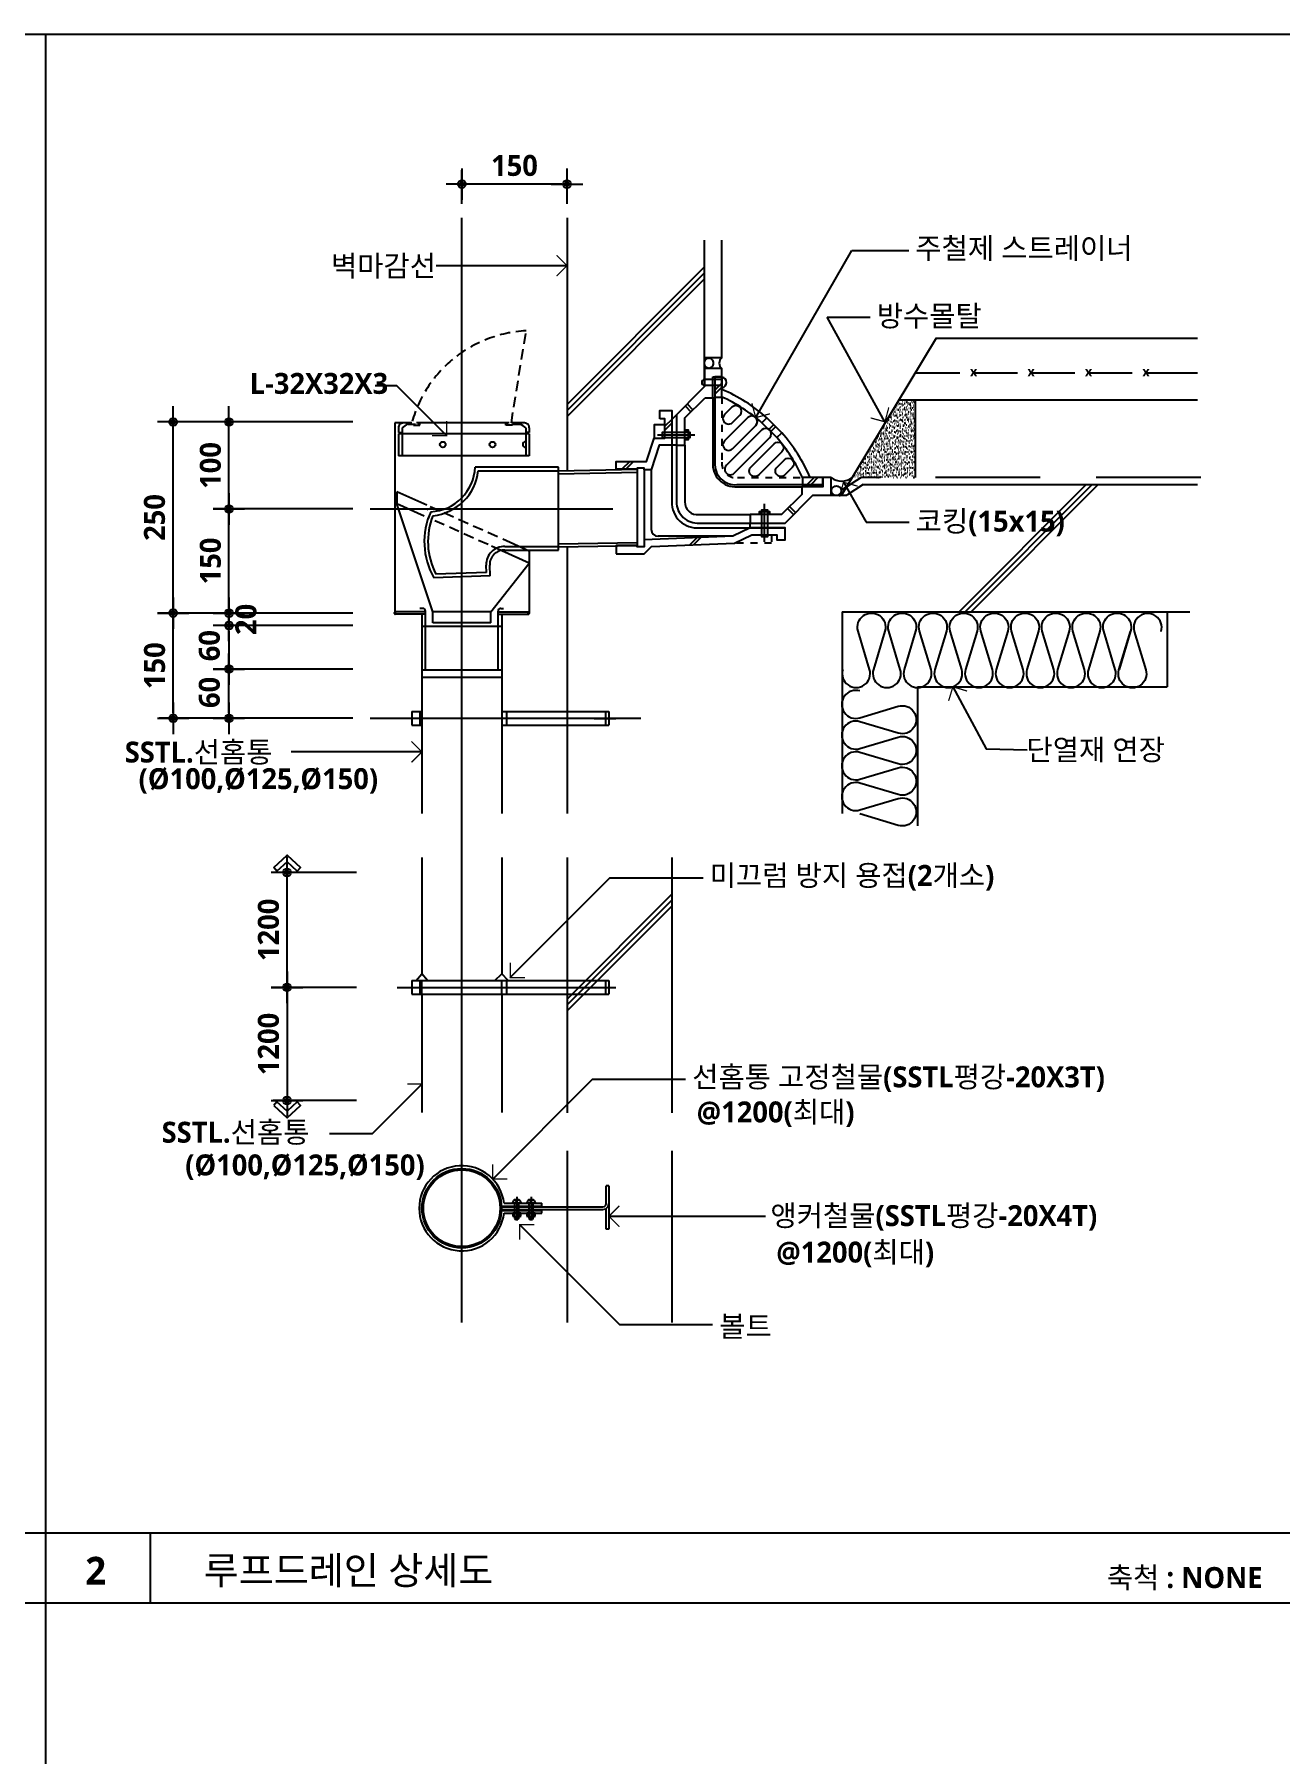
# Model space of a CAD drawing. Header units: millimetres. Extents: x 200 to 163856, y 0 to 163394.
# Drawn here: x 27158 to 28944, y 3276 to 5740 of the extents above; entities that cross this region are included whole.
import ezdxf
from ezdxf.enums import TextEntityAlignment as Align

# ---------------------------------------------------------------- set-up
doc = ezdxf.new("R2010")
doc.units = ezdxf.units.MM
doc.header["$LTSCALE"] = 10
doc.linetypes.add('HID', pattern=[2.3, 1.5, -0.8])
doc.linetypes.add('HIDDEN', pattern=[2, 1, -1])
doc.layers.get('DEFPOINTS').update_dxf_attribs({"color": 181})
for name, color, linetype in [('1', 3, 'Continuous'), ('3', 3, 'Continuous'), ('4', 4, 'Continuous'), ('7', 7, 'Continuous'), ('A-ANNO-GRA1', 7, 'Continuous'), ('A-ANNO-LEAD', 4, 'Continuous'), ('A-ANNO-TEXT1', 7, 'Continuous'), ('A-FIN', 5, 'Continuous'), ('A-HAT', 252, 'Continuous'), ('A-ST-AXIS-DIM', 7, 'Continuous'), ('AA-XXXX-SDET', 7, 'Continuous'), ('COL', 2, 'Continuous'), ('DIM', 4, 'Continuous'), ('DIME', 7, 'Continuous'), ('ELEV', 4, 'Continuous'), ('FINL', 5, 'Continuous'), ('FOR', 4, 'Continuous'), ('HA', 8, 'Continuous'), ('HATC', 1, 'Continuous'), ('HATCH', 7, 'Continuous'), ('HIDDEN', 251, 'HIDDEN'), ('HIDL', 1, 'HIDDEN'), ('MISC', 6, 'Continuous'), ('SEC2', 2, 'Continuous')]:
    doc.layers.add(name, color=color, linetype=linetype)
doc.styles.add('2020음성 1차', font='')
doc.styles.get('2020음성 1차').set_extended_font_data('NanumGothic', bold=True)
doc.dimstyles.new('NDIM10', dxfattribs={"dimscale": 10, "dimtxt": 3, "dimasz": 0.75, "dimexe": 2, "dimexo": 2, "dimgap": 1, "dimtad": 1, "dimdec": 1, "dimdsep": 46, "dimtxsty": '2020음성 1차', "dimblk": 'Z_DOT', "dimcen": 3, "dimdle": 3, "dimclrd": 256, "dimclre": 256, "dimclrt": 3, "dimadec": 0, "dimazin": 0, "dimtfac": 1, "dimtdec": 1, "dimtix": 1, "dimtmove": 2, "dimatfit": 3, "dimfxl": 1, "dimtolj": 1, "dimtzin": 0, "dimlwd": -1, "dimlwe": -1, "dimarcsym": 0})

# ---------------------------------------------------------------- blocks, each defined once
blk = doc.blocks.new('Z_DOT')
at = {"layer": 'DIM', "color": 0}
for p, q in [((-3, 0), (3, 0)), ((0, -3), (0, 3))]:
    blk.add_line(p, q, dxfattribs=at)
for radius in [0.75, 0.375]:
    blk.add_circle((0, 0), radius, dxfattribs=at)
blk = doc.blocks.new('*D7380')
at = {"layer": 'A-ST-AXIS-DIM'}
for p, q in [((27770.6, 5497.1), (27770.6, 5545.6)), ((27921.3, 5497.1), (27921.3, 5545.6)), ((27913.8, 5525.6), (27778.1, 5525.6))]:
    blk.add_line(p, q, dxfattribs=at)
at = {"layer": 'DEFPOINTS', "color": 0}
for p in [(27770.6, 5525.6), (27770.6, 5477.1), (27921.3, 5477.1)]:
    blk.add_point(p, dxfattribs=at)
at = {"layer": 'A-ST-AXIS-DIM', "linetype": 'ByBlock', "xscale": 7.5, "yscale": 7.5, "zscale": 7.5, "rotation": 180}
blk.add_blockref('Z_DOT', (27770.6, 5525.6), dxfattribs=at)
at = {"layer": 'A-ST-AXIS-DIM', "linetype": 'ByBlock', "xscale": 7.5, "yscale": 7.5, "zscale": 7.5}
blk.add_blockref('Z_DOT', (27921.3, 5525.6), dxfattribs=at)
at = {"layer": 'A-ST-AXIS-DIM', "color": 3, "insert": (27846, 5552.1), "char_height": 30, "attachment_point": 5, "style": '2020음성 1차'}
blk.add_mtext('\\A1;150', dxfattribs=at)
blk = doc.blocks.new('*D7381')
at = {"layer": 'A-ST-AXIS-DIM'}
for p, q in [((27614.3, 5184.8), (27336.8, 5184.8)), ((27356.8, 4918.6), (27356.8, 5177.3)), ((27614.3, 4911.1), (27336.8, 4911.1))]:
    blk.add_line(p, q, dxfattribs=at)
at = {"layer": 'DEFPOINTS', "color": 0}
for p in [(27356.8, 5184.8), (27634.3, 5184.8), (27634.3, 4911.1)]:
    blk.add_point(p, dxfattribs=at)
at = {"layer": 'A-ST-AXIS-DIM', "linetype": 'ByBlock', "xscale": 7.5, "yscale": 7.5, "zscale": 7.5}
for p, rotation in [((27356.8, 5184.8), 90), ((27356.8, 4911.1), 270)]:
    blk.add_blockref('Z_DOT', p, dxfattribs=dict(at, rotation=rotation))
at = {"layer": 'A-ST-AXIS-DIM', "color": 3, "insert": (27330.2, 5048), "char_height": 30, "attachment_point": 5, "rotation": 90, "style": '2020음성 1차'}
blk.add_mtext('\\A1;250', dxfattribs=at)
blk = doc.blocks.new('*D7382')
at = {"layer": 'A-ST-AXIS-DIM'}
for p, q in [((27614.3, 5060.2), (27416.8, 5060.2)), ((27436.8, 4918.6), (27436.8, 5052.7)), ((27614.3, 4911.1), (27416.8, 4911.1))]:
    blk.add_line(p, q, dxfattribs=at)
at = {"layer": 'DEFPOINTS', "color": 0}
for p in [(27436.8, 5060.2), (27634.3, 5060.2), (27634.3, 4911.1)]:
    blk.add_point(p, dxfattribs=at)
at = {"layer": 'A-ST-AXIS-DIM', "linetype": 'ByBlock', "xscale": 7.5, "yscale": 7.5, "zscale": 7.5}
for p, rotation in [((27436.8, 5060.2), 90), ((27436.8, 4911.1), 270)]:
    blk.add_blockref('Z_DOT', p, dxfattribs=dict(at, rotation=rotation))
at = {"layer": 'A-ST-AXIS-DIM', "color": 3, "insert": (27410.3, 4985.7), "char_height": 30, "attachment_point": 5, "rotation": 90, "style": '2020음성 1차'}
blk.add_mtext('\\A1;150', dxfattribs=at)
blk = doc.blocks.new('*D7383')
at = {"layer": 'A-ST-AXIS-DIM'}
for p, q in [((27614.3, 5184.8), (27416.8, 5184.8)), ((27436.8, 5067.7), (27436.8, 5177.3)), ((27614.3, 5060.2), (27416.8, 5060.2))]:
    blk.add_line(p, q, dxfattribs=at)
at = {"layer": 'DEFPOINTS', "color": 0}
for p in [(27436.8, 5184.8), (27634.3, 5184.8), (27634.3, 5060.2)]:
    blk.add_point(p, dxfattribs=at)
at = {"layer": 'A-ST-AXIS-DIM', "linetype": 'ByBlock', "xscale": 7.5, "yscale": 7.5, "zscale": 7.5}
for p, rotation in [((27436.8, 5184.8), 90), ((27436.8, 5060.2), 270)]:
    blk.add_blockref('Z_DOT', p, dxfattribs=dict(at, rotation=rotation))
at = {"layer": 'A-ST-AXIS-DIM', "color": 3, "insert": (27410.3, 5122.5), "char_height": 30, "attachment_point": 5, "rotation": 90, "style": '2020음성 1차'}
blk.add_mtext('\\A1;100', dxfattribs=at)
blk = doc.blocks.new('*D7384')
at = {"layer": 'A-ST-AXIS-DIM'}
for p, q in [((27614.3, 4911.1), (27336.8, 4911.1)), ((27356.8, 4767.8), (27356.8, 4903.6)), ((27614.3, 4760.3), (27336.8, 4760.3))]:
    blk.add_line(p, q, dxfattribs=at)
at = {"layer": 'DEFPOINTS', "color": 0}
for p in [(27356.8, 4911.1), (27634.3, 4911.1), (27634.3, 4760.3)]:
    blk.add_point(p, dxfattribs=at)
at = {"layer": 'A-ST-AXIS-DIM', "linetype": 'ByBlock', "xscale": 7.5, "yscale": 7.5, "zscale": 7.5}
for p, rotation in [((27356.8, 4911.1), 90), ((27356.8, 4760.3), 270)]:
    blk.add_blockref('Z_DOT', p, dxfattribs=dict(at, rotation=rotation))
at = {"layer": 'A-ST-AXIS-DIM', "color": 3, "insert": (27330.3, 4835.7), "char_height": 30, "attachment_point": 5, "rotation": 90, "style": '2020음성 1차'}
blk.add_mtext('\\A1;150', dxfattribs=at)
blk = doc.blocks.new('*D7385')
at = {"layer": 'A-ST-AXIS-DIM'}
for p, q in [((27614.3, 4911.1), (27416.8, 4911.1)), ((27436.8, 4918.6), (27436.8, 4926.1)), ((27436.8, 4911.1), (27436.8, 4893.3)), ((27614.3, 4893.3), (27416.8, 4893.3)), ((27436.8, 4885.8), (27436.8, 4878.3))]:
    blk.add_line(p, q, dxfattribs=at)
at = {"layer": 'DEFPOINTS', "color": 0}
for p in [(27634.3, 4911.1), (27436.8, 4893.3), (27634.3, 4893.3)]:
    blk.add_point(p, dxfattribs=at)
at = {"layer": 'A-ST-AXIS-DIM', "linetype": 'ByBlock', "xscale": 7.5, "yscale": 7.5, "zscale": 7.5}
for p, rotation in [((27436.8, 4911.1), 270), ((27436.8, 4893.3), 90)]:
    blk.add_blockref('Z_DOT', p, dxfattribs=dict(at, rotation=rotation))
at = {"layer": 'A-ST-AXIS-DIM', "color": 3, "insert": (27461.2, 4902), "char_height": 30, "attachment_point": 5, "rotation": 90, "style": '2020음성 1차'}
blk.add_mtext('\\A1;20', dxfattribs=at)
blk = doc.blocks.new('*D7386')
at = {"layer": 'A-ST-AXIS-DIM'}
for p, q in [((27614.3, 4893.3), (27416.8, 4893.3)), ((27436.8, 4885.8), (27436.8, 4838.4)), ((27614.3, 4830.9), (27416.8, 4830.9))]:
    blk.add_line(p, q, dxfattribs=at)
at = {"layer": 'DEFPOINTS', "color": 0}
for p in [(27634.3, 4893.3), (27436.8, 4830.9), (27634.3, 4830.9)]:
    blk.add_point(p, dxfattribs=at)
at = {"layer": 'A-ST-AXIS-DIM', "linetype": 'ByBlock', "xscale": 7.5, "yscale": 7.5, "zscale": 7.5}
for p, rotation in [((27436.8, 4893.3), 90), ((27436.8, 4830.9), 270)]:
    blk.add_blockref('Z_DOT', p, dxfattribs=dict(at, rotation=rotation))
at = {"layer": 'A-ST-AXIS-DIM', "color": 3, "insert": (27408.8, 4864.4), "char_height": 30, "attachment_point": 5, "rotation": 90, "style": '2020음성 1차'}
blk.add_mtext('\\A1;60', dxfattribs=at)
blk = doc.blocks.new('*D7387')
at = {"layer": 'A-ST-AXIS-DIM'}
for p, q in [((27614.3, 4830.9), (27416.8, 4830.9)), ((27436.8, 4767.8), (27436.8, 4823.4)), ((27614.3, 4760.3), (27416.8, 4760.3))]:
    blk.add_line(p, q, dxfattribs=at)
at = {"layer": 'DEFPOINTS', "color": 0}
for p in [(27436.8, 4830.9), (27634.3, 4830.9), (27634.3, 4760.3)]:
    blk.add_point(p, dxfattribs=at)
at = {"layer": 'A-ST-AXIS-DIM', "linetype": 'ByBlock', "xscale": 7.5, "yscale": 7.5, "zscale": 7.5}
for p, rotation in [((27436.8, 4830.9), 90), ((27436.8, 4760.3), 270)]:
    blk.add_blockref('Z_DOT', p, dxfattribs=dict(at, rotation=rotation))
at = {"layer": 'A-ST-AXIS-DIM', "color": 3, "insert": (27408.8, 4797.4), "char_height": 30, "attachment_point": 5, "rotation": 90, "style": '2020음성 1차'}
blk.add_mtext('\\A1;60', dxfattribs=at)
blk = doc.blocks.new('*D7388')
at = {"layer": 'A-ST-AXIS-DIM'}
for p, q in [((27619.8, 4539.6), (27500, 4539.6)), ((27520, 4382.4), (27520, 4532.1)), ((27619.8, 4374.9), (27500, 4374.9))]:
    blk.add_line(p, q, dxfattribs=at)
at = {"layer": 'DEFPOINTS', "color": 0}
for p in [(27520, 4539.6), (27639.8, 4539.6), (27639.8, 4374.9)]:
    blk.add_point(p, dxfattribs=at)
at = {"layer": 'A-ST-AXIS-DIM', "linetype": 'ByBlock', "xscale": 7.5, "yscale": 7.5, "zscale": 7.5}
for p, rotation in [((27520, 4539.6), 90), ((27520, 4374.9), 270)]:
    blk.add_blockref('Z_DOT', p, dxfattribs=dict(at, rotation=rotation))
at = {"layer": 'A-ST-AXIS-DIM', "color": 3, "insert": (27493.5, 4457.3), "char_height": 30, "attachment_point": 5, "rotation": 90, "style": '2020음성 1차'}
blk.add_mtext('\\A1;1200', dxfattribs=at)
blk = doc.blocks.new('*D7389')
at = {"layer": 'A-ST-AXIS-DIM'}
for p, q in [((27619.8, 4374.9), (27500, 4374.9)), ((27520, 4367.4), (27520, 4220.2)), ((27619.8, 4212.7), (27500, 4212.7))]:
    blk.add_line(p, q, dxfattribs=at)
at = {"layer": 'DEFPOINTS', "color": 0}
for p in [(27639.8, 4374.9), (27520, 4212.7), (27639.8, 4212.7)]:
    blk.add_point(p, dxfattribs=at)
at = {"layer": 'A-ST-AXIS-DIM', "linetype": 'ByBlock', "xscale": 7.5, "yscale": 7.5, "zscale": 7.5}
for p, rotation in [((27520, 4374.9), 90), ((27520, 4212.7), 270)]:
    blk.add_blockref('Z_DOT', p, dxfattribs=dict(at, rotation=rotation))
at = {"layer": 'A-ST-AXIS-DIM', "color": 3, "insert": (27493.5, 4293.8), "char_height": 30, "attachment_point": 5, "rotation": 90, "style": '2020음성 1차'}
blk.add_mtext('\\A1;1200', dxfattribs=at)
blk = doc.blocks.new('insul1')
blk.add_lwpolyline([(0, 0.25, 1.344031), (0.35, 0.25), (0.2, 0.75, -1.344031), (0.55, 0.75), (0.4, 0.25)], format="xyb")

msp = doc.modelspace()

# ---------------------------------------------------------------- hatches: boundary and pattern name
at = {"layer": 'A-ANNO-TEXT1'}
h = msp.add_hatch(dxfattribs=at)
h.set_pattern_fill('AR-SAND', color=256, scale=3, style=0)
h.set_pattern_definition([(37.5, (-23503.572, 12226.8167), (-0.18898007, 5.7804713), [0, -4.56, 0, -5.1, 0, -4.875]), (7.5, (-23503.572, 12226.817), (5.3093301, 8.4664382), [0, -2.46, 0, -4.11, 0, -1.575]), (327.5, (-23507.262, 12226.8167), (9.3424256, 0.01697716), [0, -1.5, 0, -5.4, 0, -7.05]), (317.5, (-23507.262, 12226.817), (9.0183798, 2.6330267), [0, -0.75, 0, -3.54, 0, -4.05])])
h.paths.add_polyline_path([(28420.06774, 5216.50006), (28397.11186, 5216.50006), (28329.92241, 5105.07667), (28342.75877, 5105.07667), (28420.06774, 5105.07667), (28420.06774, 5123.98408, -0.0998697827), (28420.06774, 5131.93336)])

# ---------------------------------------------------------------- linework, layer by layer
at = {"layer": '1'}
for p, q in [((27638.9477, 5060.17948), (27986.93693, 5060.17948)), ((28026.93693, 4760.27948), (27638.9477, 4760.27948)), ((27698.73693, 4770.27948), (27713.43693, 4770.27948)), ((27698.73693, 4770.27948), (27698.73693, 4750.27948)), ((27710.73693, 4750.27948), (27710.73693, 4770.27948)), ((27827.93693, 4770.27948), (27927.73693, 4770.27948)), ((27834.83693, 4750.27948), (27834.83693, 4770.27948)), ((27925.43693, 4770.27948), (27960.33693, 4770.27948)), ((27960.33693, 4770.27948), (27981.33693, 4770.27948)), ((27960.33693, 4760.27948), (27991.33693, 4760.27948)), ((27976.93693, 4750.27948), (27976.93693, 4770.27948)), ((27981.33693, 4770.27948), (27981.33693, 4750.27948)), ((27698.73693, 4750.27948), (27713.43693, 4750.27948)), ((27827.93693, 4750.27948), (27927.73693, 4750.27948)), ((27927.73693, 4750.27948), (27960.33693, 4750.27948)), ((27960.33693, 4750.27948), (27981.33693, 4750.27948)), ((27677.73354, 4374.94281), (27960.33693, 4374.94281)), ((27698.73693, 4384.94281), (27927.73693, 4384.94281)), ((27698.73693, 4384.94281), (27698.73693, 4364.94281)), ((27698.73693, 4364.94281), (27927.73693, 4364.94281)), ((27710.73693, 4364.94281), (27710.73693, 4384.94281)), ((27713.43693, 4364.94281), (27713.43693, 4384.94281)), ((27827.93693, 4364.94281), (27827.93693, 4384.94281)), ((27834.83693, 4364.94281), (27834.83693, 4384.94281)), ((27925.43693, 4384.94281), (27960.33693, 4384.94281)), ((27927.73693, 4364.94281), (27960.33693, 4364.94281)), ((27960.33693, 4384.94281), (27981.33693, 4384.94281)), ((27960.33693, 4374.94281), (27991.33693, 4374.94281)), ((27960.33693, 4364.94281), (27981.33693, 4364.94281)), ((27976.93693, 4364.94281), (27976.93693, 4384.94281)), ((27981.33693, 4384.94281), (27981.33693, 4364.94281)), ((27981.33693, 4090.49508), (27977.43693, 4090.49508)), ((27977.43693, 4065.49508), (27977.43693, 4090.49508)), ((27981.33693, 4090.49508), (27981.33693, 4065.49508)), ((27843.93693, 4068.59508), (27843.53693, 4067.39508)), ((27843.53693, 4065.59508), (27843.53693, 4067.39508)), ((27844.63693, 4069.69508), (27843.93693, 4068.59508)), ((27845.73693, 4070.39508), (27844.63693, 4069.69508)), ((27848.03693, 4070.79508), (27845.73693, 4070.39508)), ((27847.13693, 4069.99508), (27845.73693, 4070.39508)), ((27848.63693, 4068.99508), (27847.13693, 4069.99508)), ((27850.53693, 4070.79508), (27848.03693, 4070.79508)), ((27848.93693, 4067.59508), (27848.63693, 4068.99508)), ((27849.63693, 4067.59508), (27848.93693, 4067.59508)), ((27849.23693, 4074.79508), (27849.23693, 4041.19508)), ((27849.63693, 4067.59508), (27850.03693, 4068.99508)), ((27850.03693, 4068.99508), (27851.23693, 4069.89508)), ((27852.83693, 4070.39508), (27850.53693, 4070.79508)), ((27851.23693, 4069.89508), (27852.83693, 4070.39508)), ((27853.93693, 4069.69508), (27852.83693, 4070.39508)), ((27854.63693, 4068.59508), (27853.93693, 4069.69508)), ((27855.03693, 4067.39508), (27854.63693, 4068.59508)), ((27855.03693, 4067.39508), (27855.03693, 4065.59508)), ((27864.43693, 4068.59508), (27864.03693, 4067.39508)), ((27864.03693, 4065.59508), (27864.03693, 4067.39508)), ((27865.13693, 4069.69508), (27864.43693, 4068.59508)), ((27866.23693, 4070.39508), (27865.13693, 4069.69508)), ((27868.53693, 4070.79508), (27866.23693, 4070.39508)), ((27867.63693, 4069.99508), (27866.23693, 4070.39508)), ((27869.13693, 4068.99508), (27867.63693, 4069.99508)), ((27871.13693, 4070.79508), (27868.53693, 4070.79508)), ((27869.43693, 4067.59508), (27869.13693, 4068.99508)), ((27870.23693, 4067.59508), (27869.43693, 4067.59508)), ((27869.83693, 4074.79508), (27869.83693, 4041.19508)), ((27870.23693, 4067.59508), (27870.63693, 4068.99508)), ((27870.63693, 4068.99508), (27871.83693, 4069.89508)), ((27873.43693, 4070.39508), (27871.13693, 4070.79508)), ((27871.83693, 4069.89508), (27873.43693, 4070.39508)), ((27874.53693, 4069.69508), (27873.43693, 4070.39508)), ((27875.23693, 4068.59508), (27874.53693, 4069.69508)), ((27875.63693, 4067.39508), (27875.23693, 4068.59508)), ((27875.63693, 4067.39508), (27875.63693, 4065.59508)), ((27827.35257, 4061.59508), (27885.23693, 4061.59508)), ((27827.35792, 4055.49508), (27885.23693, 4055.49508)), ((27827.40183, 4060.49508), (27889.83693, 4060.49508)), ((27827.40183, 4056.49508), (27889.83693, 4056.49508)), ((27831.02232, 4065.59508), (27885.23693, 4065.59508)), ((27831.03396, 4051.49508), (27885.23693, 4051.49508)), ((27843.43693, 4051.49508), (27843.43693, 4047.09508)), ((27855.13693, 4051.49508), (27843.43693, 4051.49508)), ((27843.43693, 4047.09508), (27844.33693, 4046.49508)), ((27855.03693, 4065.59508), (27843.53693, 4065.59508)), ((27845.53693, 4046.19508), (27844.33693, 4046.49508)), ((27845.53693, 4046.19508), (27846.43693, 4047.09508)), ((27853.03693, 4046.19508), (27845.53693, 4046.19508)), ((27846.43693, 4043.59508), (27846.43693, 4065.59508)), ((27846.43693, 4047.09508), (27846.43693, 4051.49508)), ((27846.43693, 4047.09508), (27848.13693, 4046.19508)), ((27846.43693, 4043.59508), (27847.53693, 4042.49508)), ((27846.43693, 4043.59508), (27852.13693, 4043.59508)), ((27847.53693, 4042.49508), (27851.03693, 4042.49508)), ((27852.13693, 4047.09508), (27850.43693, 4046.19508)), ((27852.13693, 4043.59508), (27851.03693, 4042.49508)), ((27852.13693, 4043.59508), (27852.13693, 4065.59508)), ((27852.13693, 4047.09508), (27852.13693, 4051.49508)), ((27853.03693, 4046.19508), (27852.13693, 4047.09508)), ((27854.23693, 4046.49508), (27853.03693, 4046.19508)), ((27854.23693, 4046.49508), (27855.13693, 4047.09508)), ((27855.13693, 4047.09508), (27855.13693, 4051.49508)), ((27863.93693, 4051.49508), (27863.93693, 4047.09508)), ((27875.73693, 4051.49508), (27863.93693, 4051.49508)), ((27863.93693, 4047.09508), (27864.83693, 4046.49508)), ((27875.63693, 4065.59508), (27864.03693, 4065.59508)), ((27866.03693, 4046.19508), (27864.83693, 4046.49508)), ((27866.03693, 4046.19508), (27866.93693, 4047.09508)), ((27873.63693, 4046.19508), (27866.03693, 4046.19508)), ((27866.93693, 4043.59508), (27866.93693, 4065.59508)), ((27866.93693, 4047.09508), (27866.93693, 4051.49508)), ((27866.93693, 4047.09508), (27868.63693, 4046.19508)), ((27866.93693, 4043.59508), (27868.03693, 4042.49508)), ((27866.93693, 4043.59508), (27872.73693, 4043.59508)), ((27868.03693, 4042.49508), (27871.63693, 4042.49508)), ((27872.73693, 4047.09508), (27871.03693, 4046.19508)), ((27872.73693, 4043.59508), (27871.63693, 4042.49508)), ((27872.73693, 4043.59508), (27872.73693, 4065.59508)), ((27872.73693, 4047.09508), (27872.73693, 4051.49508)), ((27873.63693, 4046.19508), (27872.73693, 4047.09508)), ((27874.83693, 4046.49508), (27873.63693, 4046.19508)), ((27874.83693, 4046.49508), (27875.73693, 4047.09508)), ((27875.73693, 4047.09508), (27875.73693, 4051.49508)), ((27885.23693, 4061.59508), (27885.23693, 4065.59508)), ((27885.23693, 4051.49508), (27885.23693, 4055.49508)), ((27889.83693, 4060.49508), (27939.83693, 4060.49508)), ((27889.83693, 4056.49508), (27939.83693, 4056.49508)), ((27939.83693, 4060.49508), (27972.43693, 4060.49508)), ((27939.83693, 4056.49508), (27972.43693, 4056.49508)), ((27972.43693, 4060.49508), (27974.93693, 4061.19508)), ((27972.43693, 4056.49508), (27976.83693, 4057.69508)), ((27974.93693, 4061.19508), (27976.73693, 4062.99508)), ((27976.73693, 4062.99508), (27977.43693, 4065.49508)), ((27976.83693, 4057.69508), (27980.13693, 4060.99508)), ((27977.33693, 4028.49508), (27977.33693, 4058.19508)), ((27980.13693, 4060.99508), (27981.33693, 4065.49508)), ((27981.33693, 4065.49508), (27981.33693, 4028.49508)), ((27981.33693, 4028.49508), (27977.33693, 4028.49508))]:
    msp.add_line(p, q, dxfattribs=at)
msp.add_arc((27770.43693, 4058.49508), 61, 6.68400322, 353.41055797, dxfattribs=at)
at = {"layer": '3'}
msp.add_line((27722.34512, 5058.74101), (27721.16883, 5059.22718), dxfattribs=at)
for radius in [57, 55]:
    msp.add_circle((27770.43693, 4058.49508), radius, dxfattribs=at)
at = {"layer": '4'}
for p, q in [((27908.89708, 5120.24101), (27789.56465, 5120.24101)), ((27794.13473, 5115.03646), (27908.89708, 5115.03646)), ((27832.169, 5006.54555), (27908.89708, 5006.54555)), ((27805.74357, 4969.28809), (27805.40677, 4979.69173)), ((27811.11379, 4964.25467), (27810.60859, 4979.86013)), ((27832.08947, 5001.34101), (27908.89708, 5001.34101)), ((27811.11379, 4964.25467), (27730.28806, 4961.63807)), ((27805.74357, 4969.28809), (27733.33322, 4966.94393))]:
    msp.add_line(p, q, dxfattribs=at)
for centre, radius, start, end in [((27722.87258, 5122.90606), 66.74529, 272.65237734, 357.71164633), ((27721.44038, 5123.30975), 73.16362, 276.09399869, 353.50714549), ((27822.13488, 5013.23523), 105.34754, 155.91165118, 209.32614513), ((27822.13488, 5013.23523), 100.14299, 158.11711918, 207.53252124), ((27831.41587, 4980.53373), 26.02273, 88.34156388, 181.85420414), ((27831.41587, 4980.53373), 20.81818, 88.14579586, 181.85420414)]:
    msp.add_arc(centre, radius, start, end, dxfattribs=at)
at = {"layer": '7', "color": 1}
msp.add_line((27770.63693, 3895.01225), (27770.63693, 5477.05952), dxfattribs=at)
at = {"layer": 'A-ANNO-GRA1'}
for p, q in [((27173.74135, 5740), (27173.74135, 200)), ((25400, 3593.33333), (32494.9654, 3593.33333)), ((27323.74135, 3593.33333), (27323.74135, 3493.33333)), ((25400, 3493.33333), (32494.9654, 3493.33333))]:
    msp.add_line(p, q, dxfattribs=at)
at = {"layer": 'A-ANNO-LEAD', "const_width": 1.8}
for points in [[(27906.33693, 5423.65237), (27921.33693, 5408.65237), (27906.33693, 5393.65237)], [(28212.25334, 5196.5494), (28191.76296, 5191.05902), (28186.27258, 5211.5494)], [(28356.49538, 5190.57875), (28376.98577, 5185.08836), (28382.47615, 5205.57875)], [(27727.6812, 5165.17948), (27748.8944, 5165.17948), (27748.8944, 5186.39269)], [(28337.95875, 5092.87497), (28317.46837, 5098.36535), (28311.97799, 5077.87497)], [(28494.64327, 4799.40538), (28474.33066, 4805.52077), (28468.21527, 4785.20816)], [(27698.43693, 4727.22225), (27713.43693, 4712.22225), (27698.43693, 4697.22225)], [(27861.10037, 4388.9662), (27839.88716, 4388.9662), (27839.88716, 4410.17941)], [(27692.22372, 4236.33831), (27713.43693, 4236.33831), (27713.43693, 4215.1251)], [(27835.99829, 4100.37873), (27814.78509, 4100.37873), (27814.78509, 4121.59193)], [(27996.33693, 4061.99508), (27981.33693, 4046.99508), (27996.33693, 4031.99508)], [(27874.6603, 4034.88796), (27853.4471, 4034.88796), (27853.4471, 4013.67476)]]:
    msp.add_lwpolyline(points, dxfattribs=at)
at = {"layer": 'A-ANNO-TEXT1'}
for p, q in [((28191.76296, 5191.05902), (28329.73284, 5430.33304)), ((28329.73284, 5430.33304), (28411.12166, 5430.33304)), ((28376.98577, 5185.08836), (28294.36323, 5335.08084)), ((28294.36323, 5335.08084), (28355.85256, 5335.08084)), ((28420.06774, 5216.50006), (28420.06774, 5105.07667)), ((28317.46837, 5098.36535), (28350.11086, 5041.14291)), ((28350.11086, 5041.14291), (28411.60019, 5041.14291))]:
    msp.add_line(p, q, dxfattribs=at)
at = {"layer": 'A-ANNO-TEXT1', "ltscale": 0.1}
msp.add_line((27908.89708, 5001.34101), (27908.89708, 5120.24101), dxfattribs=at)
at = {"layer": 'A-ANNO-TEXT1'}
for points in [[(27921.33693, 5408.65237), (27733.72016, 5408.65237)], [(27748.8944, 5165.17948), (27677.46417, 5236.60972), (27646.23085, 5236.60972)], [(28474.33066, 4805.52077), (28522.1363, 4716.53101), (28580.75947, 4715.00103)], [(27713.43693, 4712.22225), (27525.82016, 4712.22225)], [(27839.88716, 4388.9662), (27982.74763, 4531.82667), (28116.39025, 4531.82667)], [(27814.78509, 4100.37873), (27957.64556, 4243.2392), (28091.28818, 4243.2392)], [(27713.43693, 4236.33831), (27642.00669, 4164.90807), (27580.78436, 4164.90807)], [(27981.33693, 4046.99508), (28205.86918, 4046.99508)], [(27853.4471, 4034.88796), (27996.30757, 3892.02749), (28129.95019, 3892.02749)]]:
    msp.add_lwpolyline(points, dxfattribs=at)
at = {"layer": 'A-FIN'}
for q in [(28314.84714, 5080.07666), (28824.90547, 5305.07666)]:
    msp.add_line((28450.52446, 5305.07666), q, dxfattribs=at)
at = {"layer": 'A-HAT'}
msp.add_line((28397.11186, 5216.50006), (28824.90547, 5216.50006), dxfattribs=at)
at = {"layer": 'A-ST-AXIS-DIM'}
for points in [[(27500.87385, 4546.39037), (27519.99357, 4564.20163), (27539.1133, 4546.39037), (27534.34191, 4541.26847), (27519.99357, 4554.63488), (27505.64523, 4541.26847)], [(27500.87385, 4205.91127), (27519.99357, 4188.10001), (27539.1133, 4205.91127), (27534.34191, 4211.03318), (27519.99357, 4197.66677), (27505.64523, 4211.03318)]]:
    msp.add_lwpolyline(points, close=True, dxfattribs=at)
at = {"layer": 'AA-XXXX-SDET', "color": 3, "linetype": 'HID', "ltscale": 10}
for p, q in [((28342.75877, 5105.07667), (28314.84714, 5087.28985)), ((28829.49392, 5105.07667), (28342.75877, 5105.07667))]:
    msp.add_line(p, q, dxfattribs=at)
at = {"layer": 'COL'}
for p, q in [((27921.33693, 5477.05952), (27921.33693, 5114.7687)), ((27921.33693, 5004.84384), (27921.33693, 4623.9057)), ((27921.33693, 4561.08564), (27921.33693, 4195.07207)), ((28071.33693, 4561.08564), (28071.33693, 4195.07207)), ((27921.33693, 4140.88246), (27921.33693, 3895.01225)), ((28071.33693, 4140.88246), (28071.33693, 3895.01225))]:
    msp.add_line(p, q, dxfattribs=at)
at = {"layer": 'DEFPOINTS'}
msp.add_lwpolyline([(25400, 200), (32494.9654, 200), (32494.9654, 5740), (25400, 5740)], close=True, dxfattribs=at)
at = {"layer": 'DIME'}
for p, q in [((28051.00349, 5166.26643), (28104.58495, 5166.26643)), ((28275.34338, 5105.07666), (28265.34338, 5095.07666)), ((28281.00024, 5105.07666), (28271.00024, 5095.07666)), ((28204.5267, 5013.21706), (28204.5267, 5067.64299)), ((28237.5237, 5060.72378), (28246.00898, 5052.2385)), ((28240.35213, 5063.55221), (28248.83741, 5055.06693))]:
    msp.add_line(p, q, dxfattribs=at)
at = {"layer": 'ELEV'}
for p, q in [((28143.33693, 5261.58688), (28118.33693, 5261.58688)), ((28130.33693, 5219.58688), (28130.33693, 5249.58688)), ((28130.33693, 5249.58688), (28143.33693, 5249.58688)), ((28143.33693, 5249.58688), (28143.33693, 5261.58688)), ((28090.33693, 5190.61631), (28119.30749, 5219.58688)), ((28119.30749, 5219.58688), (28130.33693, 5219.58688)), ((28130.33693, 5220.58688), (28130.33693, 5126.87)), ((28133.33693, 5220.58688), (28133.33693, 5126.87)), ((27674.69253, 5183.35236), (27674.69253, 4912.716)), ((27698.68356, 5183.35236), (27674.69253, 5183.35236)), ((27679.89708, 5176.35479), (27679.89708, 5169.82054)), ((27685.10162, 5176.35479), (27685.10162, 5169.82054)), ((27693.21482, 5181.70396), (27704.09717, 5181.70396)), ((27701.11525, 5181.70396), (27701.11525, 5180.29139)), ((27701.11525, 5180.29139), (27710.38471, 5180.29139)), ((27838.42334, 5183.35236), (27705.75253, 5183.35236)), ((27707.67905, 5182.52796), (27707.67905, 5183.35236)), ((27710.38471, 5182.52796), (27707.67905, 5182.52796)), ((27710.38471, 5180.29139), (27710.38471, 5182.52796)), ((27833.79117, 5182.52796), (27836.49683, 5182.52796)), ((27833.79117, 5180.29139), (27833.79117, 5182.52796)), ((27843.06062, 5180.29139), (27833.79117, 5180.29139)), ((27836.49683, 5182.52796), (27836.49683, 5183.35236)), ((27860.17357, 5183.35236), (27841.51096, 5183.35236)), ((27843.06062, 5181.70396), (27843.06062, 5180.29139)), ((27843.06062, 5181.70396), (27853.94297, 5181.70396)), ((27853.94297, 5181.70396), (27843.06062, 5181.70396)), ((27862.05617, 5176.35479), (27862.05617, 5169.82054)), ((27867.26071, 5176.35479), (27867.26071, 5169.82054)), ((28078.33693, 5195.58688), (28078.33693, 5151.41511)), ((28090.33693, 5151.41511), (28090.33693, 5190.61631)), ((27679.89708, 5169.82054), (27685.10162, 5169.82054)), ((27679.89708, 5167.73872), (27679.89708, 5136.51145)), ((27867.26071, 5167.73872), (27679.89708, 5167.73872)), ((27685.10162, 5167.73872), (27685.10162, 5136.51145)), ((27867.26071, 5169.82054), (27862.05617, 5169.82054)), ((27862.05617, 5167.73872), (27862.05617, 5136.51145)), ((27867.26071, 5167.73872), (27867.26071, 5136.51145)), ((28078.33693, 5151.41511), (28090.33693, 5151.41511)), ((27867.26071, 5136.51145), (27679.89708, 5136.51145)), ((27908.89708, 5115.03646), (28021.87785, 5117.29214)), ((27908.89708, 5110.54946), (28021.87785, 5112.8516)), ((28021.87785, 5117.29214), (28021.87785, 5005.88353)), ((28031.87785, 5116.41511), (28031.87785, 5005.88353)), ((28041.87785, 5116.41511), (28041.87785, 5031.07666)), ((28165.13027, 5095.07666), (28258.84714, 5095.07666)), ((28165.13027, 5092.07666), (28258.84714, 5092.07666)), ((28111.33693, 5033.07666), (28233.84714, 5033.07666)), ((27908.89708, 5010.4315), (28021.79929, 5012.38285)), ((27908.89708, 5005.93082), (28021.87785, 5007.88353)), ((28158.84714, 5021.07666), (28051.87785, 5021.07666)), ((27867.26071, 5001.34101), (27867.26071, 4910.23412)), ((27718.41071, 4912.716), (27674.69253, 4912.716)), ((27718.41071, 4909.59327), (27674.69253, 4909.59327)), ((27714.24708, 4917.81685), (27710.44146, 4917.81685)), ((27713.43693, 4909.59327), (27713.43693, 4623.9057)), ((27718.41071, 4829.44327), (27718.41071, 4913.65321)), ((27822.50162, 4829.44327), (27822.50162, 4913.65321)), ((27822.50162, 4912.716), (27865.81473, 4912.716)), ((27822.50162, 4909.59327), (27866.2198, 4909.59327)), ((27826.66526, 4917.81685), (27830.47088, 4917.81685)), ((27827.93693, 4909.59327), (27827.93693, 4623.9057)), ((27718.41071, 4891.89781), (27713.20617, 4891.89781)), ((27822.50162, 4891.89781), (27718.41071, 4891.89781)), ((27827.70617, 4891.89781), (27822.50162, 4891.89781)), ((27827.93693, 4829.44327), (27713.43693, 4829.44327)), ((27713.43693, 4819.15648), (27827.93693, 4819.15648)), ((27713.43693, 4561.08564), (27713.43693, 4394.44281)), ((27827.93693, 4561.08564), (27827.93693, 4394.44281)), ((27705.23693, 4384.94281), (27713.43693, 4394.44281)), ((27721.13693, 4384.94281), (27713.43693, 4394.44281)), ((27817.73693, 4384.94281), (27827.93693, 4394.44281)), ((27836.73693, 4384.94281), (27827.93693, 4394.44281)), ((27713.43693, 4364.94281), (27713.43693, 4195.76471)), ((27827.93693, 4364.94281), (27827.93693, 4195.76471))]:
    msp.add_line(p, q, dxfattribs=at)
for points in [[(28143.33693, 5249.58688), (28133.33693, 5249.58688), (28133.33693, 5220.58688), (28143.33693, 5220.58688)], [(28054.41015, 5189.41511), (28054.41015, 5201.41511), (28071.33693, 5201.41511), (28071.33693, 5151.41511), (28053.54452, 5151.41511), (28041.87785, 5116.41511), (28031.87785, 5116.41511), (28031.87785, 5118.41511), (28021.87785, 5118.41511), (28021.87785, 5117.2935), (27991.87786, 5117.2935), (27991.87785, 5128.41511), (28035.33693, 5128.41511), (28046.33693, 5161.41511), (28061.33693, 5161.41511), (28061.33693, 5189.41511)], [(28299.84714, 5105.07666), (28287.84714, 5105.07666), (28287.84714, 5092.07666), (28257.84714, 5092.07666), (28257.84714, 5081.04722), (28228.87658, 5052.07666), (28183.84714, 5052.07666), (28183.84714, 5040.07666), (28233.84714, 5040.07666), (28273.84714, 5080.07666), (28299.84714, 5080.07666)], [(28287.84714, 5095.07666), (28287.84714, 5105.07666), (28258.84714, 5105.07666), (28258.84714, 5095.07666)], [(27991.87785, 4995.88353), (28031.87785, 4995.88353), (28042.30979, 5006.31547), (28161.48385, 5011.24994), (28186.12285, 5023.07666), (28221.84714, 5023.07666), (28221.84714, 5016.14988), (28233.84714, 5016.14988), (28233.84714, 5033.07666), (28183.84714, 5033.07666), (28158.84714, 5021.07666), (28031.87785, 5015.88429), (28031.87785, 5005.88353), (28021.87785, 5005.88353), (28021.87785, 5007.88353), (27991.87785, 5007.88353)]]:
    msp.add_lwpolyline(points, close=True, dxfattribs=at)
msp.add_lwpolyline([(28061.33693, 5180.82124), (28046.33693, 5180.82124), (28046.33693, 5161.41511)], dxfattribs=at)
for points in [[(28071.33693, 5151.41511), (28071.33693, 5070.57305, 0.4436419331), (28111.33693, 5033.07666), (28183.84714, 5033.07666)], [(28078.33693, 5151.41511), (28078.33693, 5070.5089, 0.446938863), (28111.03467, 5040.07666), (28183.84714, 5040.07666)], [(28090.33693, 5151.41511), (28090.33693, 5070.37809, 0.456631194), (28110.41807, 5052.07666), (28183.84714, 5052.07666)]]:
    msp.add_lwpolyline(points, format="xyb", dxfattribs=at)
for centre, radius, start, end in [((28047.96891, 5009.70864), 241.44047, 48.56191545, 66.7342751), ((28047.96891, 5009.70864), 231.44047, 48.71602912, 65.66551375), ((27686.4006, 5176.85574), 6.52279, 84.86664976, 184.40465096), ((27702.01595, 5159.52779), 23.8588, 111.64682486, 135.14830826), ((27845.14184, 5159.52779), 23.8588, 44.85169174, 68.35317514), ((27860.75719, 5176.85574), 6.52279, 355.59534904, 95.13335024), ((28047.96891, 5009.70864), 231.44047, 24.33448625, 41.28397088), ((28047.96891, 5009.70864), 241.44047, 23.2657249, 41.43808455), ((28162.37722, 5124.11695), 32.15835, 175.08894653, 274.91105348), ((28162.37722, 5124.11695), 29.15835, 175.08894653, 274.91105348), ((28051.87785, 5031.07666), 10, 180, 270), ((27676.04225, 4911.15463), 2.37334, 164.80731207, 180), ((27676.04225, 4911.15463), 2.37334, 180, 195.19268793), ((27675.37735, 4911.33519), 1.68436, 146.75129251, 164.80731207), ((27675.37735, 4910.97408), 1.68436, 195.19268793, 213.24870748), ((27674.95717, 4911.61066), 1.18193, 122.28517886, 146.75129251), ((27674.95717, 4910.69861), 1.18193, 213.24870748, 237.71482114), ((27674.69253, 4912.02951), 0.68648, 90, 122.28517886), ((27674.69253, 4910.27975), 0.68648, 237.71482114, 270), ((27674.69253, 4912.02951), 0.68648, 57.71482114, 90), ((27674.69253, 4910.27975), 0.68648, 270, 302.28517886), ((27674.42789, 4911.61066), 1.18193, 33.24870749, 57.71482114), ((27674.42789, 4910.69861), 1.18193, 302.28517886, 326.75129252), ((27674.00771, 4911.33519), 1.68436, 15.19268793, 33.24870748), ((27674.00771, 4910.97408), 1.68436, 326.75129251, 344.80731207), ((27673.34282, 4911.15463), 2.37334, 0, 15.19268793), ((27673.34282, 4911.15463), 2.37334, 344.80731207, 0), ((27714.24708, 4913.65321), 4.16364, 0, 90), ((27826.66526, 4913.65321), 4.16364, 90, 180), ((27867.56952, 4911.15463), 2.37334, 164.80731207, 180), ((27867.56952, 4911.15463), 2.37334, 180, 195.19268793), ((27866.90462, 4911.33519), 1.68436, 146.75129252, 164.80731207), ((27866.90462, 4910.97408), 1.68436, 195.19268793, 213.24870749), ((27866.48444, 4911.61066), 1.18193, 122.28517886, 146.75129252), ((27866.48444, 4910.69861), 1.18193, 213.24870748, 237.71482114), ((27866.2198, 4912.02951), 0.68648, 90, 122.28517886), ((27866.2198, 4910.27975), 0.68648, 237.71482114, 270), ((27866.2198, 4912.02951), 0.68648, 57.71482114, 90), ((27866.2198, 4910.27975), 0.68648, 270, 302.28517886), ((27865.95517, 4911.61066), 1.18193, 33.24870749, 57.71482114), ((27865.95517, 4910.69861), 1.18193, 302.28517886, 326.75129252), ((27865.53498, 4911.33519), 1.68436, 15.19268793, 33.24870749), ((27865.53498, 4910.97408), 1.68436, 326.75129252, 344.80731207), ((27864.87009, 4911.15463), 2.37334, 0, 15.19268793), ((27864.87009, 4911.15463), 2.37334, 344.80731207, 0)]:
    msp.add_arc(centre, radius, start, end, dxfattribs=at)
at = {"layer": 'FINL'}
for p, q in [((28143.33693, 5276.58688), (28143.33693, 5445.09625)), ((28143.33693, 5276.58688), (28118.33693, 5276.58688)), ((28781.3438, 4913.07666), (28781.3438, 4805.52077)), ((28423.52839, 4805.52077), (28781.3438, 4805.52077)), ((28423.52839, 4805.52077), (28423.52839, 4606.37481))]:
    msp.add_line(p, q, dxfattribs=at)
at = {"layer": 'FOR'}
for p, q in [((28421.44324, 5255.07666), (28484.41014, 5255.07666)), ((28503.79575, 5255.07666), (28566.76264, 5255.07666)), ((28586.14826, 5255.07666), (28649.11515, 5255.07666)), ((28668.50077, 5255.07666), (28731.46766, 5255.07666)), ((28750.85328, 5255.07666), (28824.90547, 5255.07666))]:
    msp.add_line(p, q, dxfattribs=at)
at = {"layer": 'HA'}
for p, q in [((27677.57004, 5084.66992), (27677.57004, 5067.56505)), ((27720.604, 5065.41789), (27677.57004, 5084.66992)), ((27728.8198, 4912.716), (27677.57004, 5067.56505)), ((27716.80655, 5050.01188), (27677.57004, 5067.56505)), ((27867.26071, 4982.70344), (27813.11546, 5006.92631)), ((27867.26071, 4999.80831), (27829.37713, 5016.75622)), ((27812.09253, 4912.716), (27867.26071, 4982.70344)), ((27728.8198, 4897.10236), (27728.8198, 4912.716)), ((27812.09253, 4912.716), (27728.8198, 4912.716)), ((27812.09253, 4897.10236), (27812.09253, 4912.716)), ((27812.09253, 4897.10236), (27728.8198, 4897.10236))]:
    msp.add_line(p, q, dxfattribs=at)
for centre in [(27743.24237, 5152.49644), (27814.48082, 5152.49644)]:
    msp.add_circle(centre, 4.1063, dxfattribs=at)
msp.add_arc((27862.0981, 5152.49644), 4.21189, 90.57038726, 269.42961274, dxfattribs=at)
at = {"layer": 'HATC'}
for p, q in [((28143.33693, 5240.42357), (28133.33693, 5230.42357)), ((28143.33693, 5234.76672), (28134.13186, 5225.56166)), ((28090.49877, 5207.74872), (28098.98405, 5199.26344)), ((28093.3272, 5210.57715), (28101.81248, 5202.09187)), ((28071.33693, 5188.59822), (28061.33693, 5178.59822)), ((28071.33693, 5182.94137), (28061.33693, 5172.94137)), ((28217.83216, 5181.28945), (28210.761, 5174.21829)), ((28220.65139, 5178.45182), (28213.57983, 5171.38026)), ((28011.15382, 5128.41511), (28000.03221, 5117.2935)), ((28016.81067, 5128.41511), (28005.68906, 5117.2935)), ((28107.25603, 5018.96686), (28096.86348, 5008.5743)), ((28113.15409, 5019.20806), (28102.76467, 5008.81864))]:
    msp.add_line(p, q, dxfattribs=at)
for points in [[(28124.62619, 5261.58688, -0.11520522), (28122.277, 5262.13544, -0.1039161165), (28120.17901, 5263.78358, -0.0911287913), (28118.83079, 5266.15994, -0.0837724078), (28118.33693, 5269.08688, -0.0837724078), (28118.83079, 5272.01382, -0.0911287913), (28120.17901, 5274.39018, -0.1039161165), (28122.277, 5276.03832, -0.11520522), (28124.62619, 5276.58688, -0.11520522), (28126.97539, 5276.03832, -0.1039161165), (28129.07338, 5274.39018, -0.0911287913), (28130.4216, 5272.01382, -0.0837724078), (28130.91546, 5269.08688, -0.0837724078), (28130.4216, 5266.15994, -0.0911287913), (28129.07338, 5263.78358, -0.1039161165), (28126.97539, 5262.13544, -0.11520522)], [(28299.84714, 5086.36593, 0.11520522), (28300.3957, 5084.01673, 0.1039161165), (28302.04384, 5081.91874, 0.0911287913), (28304.4202, 5080.57052, 0.0837724078), (28307.34714, 5080.07666, 0.0837724078), (28310.27408, 5080.57052, 0.0911287913), (28312.65044, 5081.91874, 0.1039161165), (28314.29858, 5084.01673, 0.11520522), (28314.84714, 5086.36593, 0.11520522), (28314.29858, 5088.71513, 0.1039161165), (28312.65044, 5090.81311, 0.0911287913), (28310.27408, 5092.16134, 0.0837724078), (28307.34714, 5092.65519, 0.0837724078), (28304.4202, 5092.16134, 0.0911287913), (28302.04384, 5090.81311, 0.1039161165), (28300.3957, 5088.71513, 0.11520522)]]:
    msp.add_lwpolyline(points, format="xyb", close=True, dxfattribs=at)
for centre, radius, start, end in [((28148.67731, 5269.08688), 9.20705, 125.45281253, 234.54718747), ((28314.88477, 5125.03746), 24.99128, 233.00716578, 306.99283422)]:
    msp.add_arc(centre, radius, start, end, dxfattribs=at)
at = {"layer": 'HATCH', "color": 1}
for p, q in [((27921.33693, 5209.84524), (28118.33693, 5406.84524)), ((27921.33693, 5192.87468), (28118.33693, 5389.87468)), ((28483.40636, 4913.07666), (28665.40636, 5095.07666)), ((28500.37692, 4913.07666), (28682.37692, 5095.07666)), ((27921.33693, 4358.20661), (28071.33693, 4508.20661)), ((27921.33693, 4341.23604), (28071.33693, 4491.23604))]:
    msp.add_line(p, q, dxfattribs=at)
at = {"layer": 'HATCH', "color": 4}
for p, q in [((27921.33693, 5201.35996), (28118.33693, 5398.35996)), ((28491.89164, 4913.07666), (28673.89164, 5095.07666)), ((27921.33693, 4349.72132), (28071.33693, 4499.72132))]:
    msp.add_line(p, q, dxfattribs=at)
at = {"layer": 'HIDDEN', "color": 6, "linetype": 'HID'}
for p, q in [((27841.51096, 5183.35236), (27862.64824, 5315.37819)), ((27821.49807, 5020.28107), (27725.38176, 5063.28047)), ((27808.33113, 5009.06667), (27721.72397, 5047.81198))]:
    msp.add_line(p, q, dxfattribs=at)
msp.add_arc((27871.8873, 5136.07617), 179.5399, 92.94972472, 165.27752746, dxfattribs=at)
at = {"layer": 'HIDL'}
for p, q in [((28143.33693, 5220.58688), (28143.33693, 5127.29545)), ((28078.33693, 5151.41511), (28071.33693, 5151.41511)), ((28165.55571, 5105.07666), (28258.84714, 5105.07666)), ((28183.84714, 5033.07666), (28183.84714, 5040.07666))]:
    msp.add_line(p, q, dxfattribs=at)
msp.add_lwpolyline([(28214.35775, 5023.07666), (28214.35775, 5011.24994), (28161.48385, 5011.24994)], dxfattribs=at)
msp.add_arc((28163.37722, 5125.11695), 20.15835, 173.79597873, 276.20402127, dxfattribs=at)
at = {"layer": 'MISC'}
msp.add_line((28191.7631, 5179.74545), (28158.48221, 5146.46456), dxfattribs=at)
msp.add_lwpolyline([(28143.33693, 5245.45791), (28118.33693, 5245.45791, 1), (28118.33693, 5237.45791), (28143.33693, 5237.45791), (28143.33693, 5233.76566, 0.8240409194), (28143.33693, 5249.15016), (28143.33693, 5245.45791), (28143.33693, 5237.45791)], format="xyb", dxfattribs=at)
for points in [[(28157.66863, 5205.83471), (28147.16919, 5195.33461, 1.000034681), (28158.48274, 5184.02074), (28168.9825, 5194.52116, 0.9999999999), (28157.66863, 5205.83471)], [(28180.44917, 5191.05894), (28147.16867, 5157.77843, 1.000034681), (28158.48221, 5146.46456), (28191.76304, 5179.74539, 0.9999999999), (28180.44917, 5191.05894)], [(28200.30824, 5173.36168), (28149.6854, 5122.73884, 1.000034681), (28160.99895, 5111.42497), (28211.62211, 5162.04814, 0.9999999999), (28200.30824, 5173.36168)], [(28229.3192, 5142.18891), (28196.03869, 5108.9084, -1.000034681), (28184.72482, 5120.22195), (28218.00566, 5153.50278, -0.9999999999), (28229.3192, 5142.18891)], [(28244.09497, 5119.40836), (28233.59488, 5108.90893, -1.000034681), (28222.28101, 5120.22247), (28232.78143, 5130.72223, -0.9999999999), (28244.09497, 5119.40836)]]:
    msp.add_lwpolyline(points, format="xyb", close=True, dxfattribs=at)
msp.add_lwpolyline([(28207.7567, 5190.70964), (28200.67135, 5183.62429), (28221.88456, 5162.41109), (28228.9699, 5169.49643)], close=True, dxfattribs=at)
for points in [[(28090.33693, 5170.26643), (28097.44749, 5170.26643), (28097.44749, 5162.26643), (28090.33693, 5162.26643), (28058.36866, 5162.26643), (28058.36866, 5170.26643), (28090.33693, 5170.26643)], [(28090.33693, 5173.47992), (28094.79744, 5173.47992), (28094.79744, 5171.08388), (28090.33693, 5171.08388), (28094.79744, 5171.08388), (28094.79744, 5161.44899), (28090.33693, 5161.44899), (28094.79744, 5161.44899), (28094.79744, 5159.05294), (28090.33693, 5159.05294)], [(28197.31321, 5052.07666), (28197.31321, 5056.53718), (28199.70925, 5056.53718), (28199.70925, 5052.07666), (28199.70925, 5056.53718), (28209.34414, 5056.53718), (28209.34414, 5052.07666), (28209.34414, 5056.53718), (28211.74019, 5056.53718), (28211.74019, 5052.07666)], [(28200.5267, 5052.07666), (28200.5267, 5059.18723), (28208.5267, 5059.18723), (28208.5267, 5052.07666), (28208.5267, 5020.10839), (28200.5267, 5020.10839), (28200.5267, 5052.07666)]]:
    msp.add_lwpolyline(points, dxfattribs=at)
at = {"layer": 'SEC2'}
for p, q in [((28118.33693, 5235.58688), (28118.33693, 5445.09524)), ((28118.33693, 5261.58688), (28118.33693, 5235.58688)), ((28118.33693, 5235.58688), (28071.33693, 5188.58688)), ((28299.84714, 5080.07666), (28322.13576, 5080.07666)), ((28345.67422, 5095.07666), (28322.13576, 5080.07666)), ((28345.67422, 5095.07666), (28824.90547, 5095.07666)), ((28315.63693, 4913.07666), (28813.82017, 4913.07666)), ((28315.63693, 4913.07666), (28315.63693, 4623.9057))]:
    msp.add_line(p, q, dxfattribs=at)

# ---------------------------------------------------------------- block references
at = {"layer": 'A-HAT', "xscale": 110, "yscale": 110, "zscale": 110, "row_count": 1, "column_count": 9, "row_spacing": 0, "column_spacing": 44}
msp.add_blockref('insul1', (28316.48452, 4802.78008), dxfattribs=at)
at = {"layer": 'A-HAT', "xscale": 110, "yscale": 110, "zscale": 110}
for p, rotation in [((28772.82415, 4912.24552), 180), ((28313.5, 4799.5), 270), ((28313.5, 4755.5), 270), ((28313.5, 4711.5), 270), ((28313.5, 4667.5), 270)]:
    msp.add_blockref('insul1', p, dxfattribs=dict(at, rotation=rotation))

# ---------------------------------------------------------------- texts
at = {"layer": 'A-ANNO-TEXT1', "style": '2020음성 1차'}
for s, p in [('주철제 스트레이너', (28420.51044, 5418.76502)), ('방수몰탈', (28365.24135, 5321.7167)), ('L-32X32X3', (27466.42308, 5225.0417)), ('코킹(15x15)', (28420.98897, 5027.77877)), ('단열재 연장', (28579.78544, 4700.25523)), ('미끄럼 방지 용접(2개소)', (28125.77904, 4520.25865)), ('선홈통 고정철물(SSTL평강-20X3T)', (28100.67697, 4231.67118)), ('@1200(최대)', (28107.16567, 4181.49096)), ('SSTL.선홈통', (27340.28345, 4152.4216)), ('@1200(최대)', (28221.24848, 3980.68365)), ('볼트', (28139.33897, 3874.23466))]:
    msp.add_text(s, height=30, dxfattribs=at).set_placement(p)
for s, p in [('벽마감선', (27583.07623, 5408.39279)), ('SSTL.선홈통', (27287.43705, 4711.96267)), ('앵커철물(SSTL평강-20X4T)', (28212.79912, 4047.94595))]:
    msp.add_text(s, height=30, dxfattribs=at).set_placement(p, align=Align.MIDDLE_LEFT)
for p in [(27650.54488, 4673.87042), (27717.35707, 4120.57558)]:
    msp.add_text('(Ø100,Ø125,Ø150)', height=30, dxfattribs=at).set_placement(p, align=Align.MIDDLE_RIGHT)
at = {"layer": 'A-ANNO-TEXT1', "linetype": 'Continuous', "style": '2020음성 1차'}
for s, height, p in [('2', 40, (27230.94695, 3519.16059)), ('루프드레인 상세도', 40, (27400.60126, 3519.69316)), ('축척 : NONE', 30, (28694.88619, 3514.45979))]:
    msp.add_text(s, height=height, dxfattribs=at).set_placement(p)
at = {"layer": 'FOR', "style": '2020음성 1차'}
for p in [(28498.78308, 5250.03729), (28581.13559, 5250.03729), (28663.4881, 5250.03729), (28745.8406, 5250.03729)]:
    msp.add_text('x', height=14, dxfattribs=at).set_placement(p)

# ---------------------------------------------------------------- dimensions: what is measured, and where the dimension line sits
at = {"layer": 'A-ST-AXIS-DIM'}
for base, p1, p2, angle, text, picture, middle in [((27770.63693, 5525.56569), (27921.33693, 5477.05952), (27770.63693, 5477.05952), 180, '150', '*D7380', (27845.98693, 5552.05717)), ((27356.7703, 5184.79084), (27634.31995, 4911.13788), (27634.31995, 5184.79084), 90, '250', '*D7381', (27330.23621, 5047.96436)), ((27436.7703, 5184.79084), (27634.31995, 5060.17948), (27634.31995, 5184.79084), 90, '100', '*D7383', (27410.32144, 5122.48516)), ((27436.7703, 5060.17948), (27634.31995, 4911.13788), (27634.31995, 5060.17948), 90, '150', '*D7382', (27410.27883, 4985.65868)), ((27356.7703, 4911.13788), (27634.31995, 4760.27948), (27634.31995, 4911.13788), 90, '150', '*D7384', (27330.27883, 4835.70868)), ((27519.99357, 4539.63488), (27639.80577, 4374.94281), (27639.80577, 4539.63488), 90, '1200', '*D7388', (27493.50209, 4457.28884)), ((27519.99357, 4212.66677), (27639.80577, 4374.94281), (27639.80577, 4212.66677), 270, '1200', '*D7389', (27493.50209, 4293.80479))]:
    dim = msp.add_linear_dim(base=base, p1=p1, p2=p2, angle=angle, text=text, dimstyle='NDIM10', override={"dimtxsty": '2020음성 1차'}, dxfattribs=at)
    dim.commit()
    dim.dimension.update_dxf_attribs({"geometry": picture, "text_midpoint": middle})
for base, p1, p2, angle, text, picture, middle in [((27436.7703, 4893.33629), (27634.31995, 4911.13788), (27634.31995, 4893.33629), 90, '20', '*D7385', (27461.16517, 4901.99462)), ((27436.7703, 4830.88175), (27634.31995, 4893.33629), (27634.31995, 4830.88175), 90, '60', '*D7386', (27408.84969, 4864.35302)), ((27436.7703, 4830.88175), (27634.31995, 4760.27948), (27634.31995, 4830.88175), 270, '60', '*D7387', (27408.84969, 4797.41047))]:
    dim = msp.add_linear_dim(base=base, p1=p1, p2=p2, angle=angle, text=text, dimstyle='NDIM10', override={"dimtxsty": '2020음성 1차'}, dxfattribs=at)
    dim.commit()
    dim.dimension.update_dxf_attribs({"geometry": picture, "text_midpoint": middle, "dimtype": 160})

doc.saveas('drawing.dxf')
